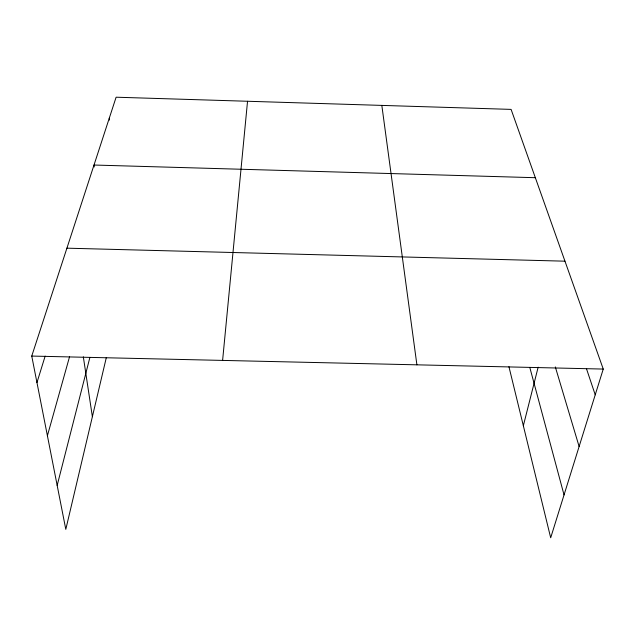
<?xml version="1.0" encoding="UTF-8"?>
<svg xmlns="http://www.w3.org/2000/svg" width="635" height="635" viewBox="0 0 635 635"><rect width="100%" height="100%" fill="white"/><g stroke="black" fill="none" stroke-linecap="round" stroke-linejoin="round"><path stroke-width="0.95" d="M222.607 360.41L247.539 101.259M106.331 357.545L65.802 529.352L31.75 356.068L116.11 97.211L511.096 109.387L603.25 369.07L550.688 537.789L508.937 366.705M523.343 425.72L538.147 367.197M57.166 485.418L89.884 357.449M47.403 435.737L69.532 356.791M36.957 382.58L45.156 356.1M31.75 356.068L603.25 369.07M66.913 248.174L564.967 261.183M535.345 177.705L94.012 165.029L94.242 166.949M586.581 369.022L595.225 394.819M555.315 366.911L579.12 446.532M529.812 367.451L564.039 494.927M83.328 356.838L92.377 416.711M381.825 105.402L416.901 364.831M109.284 118.166L109.482 120.086"/></g></svg>
